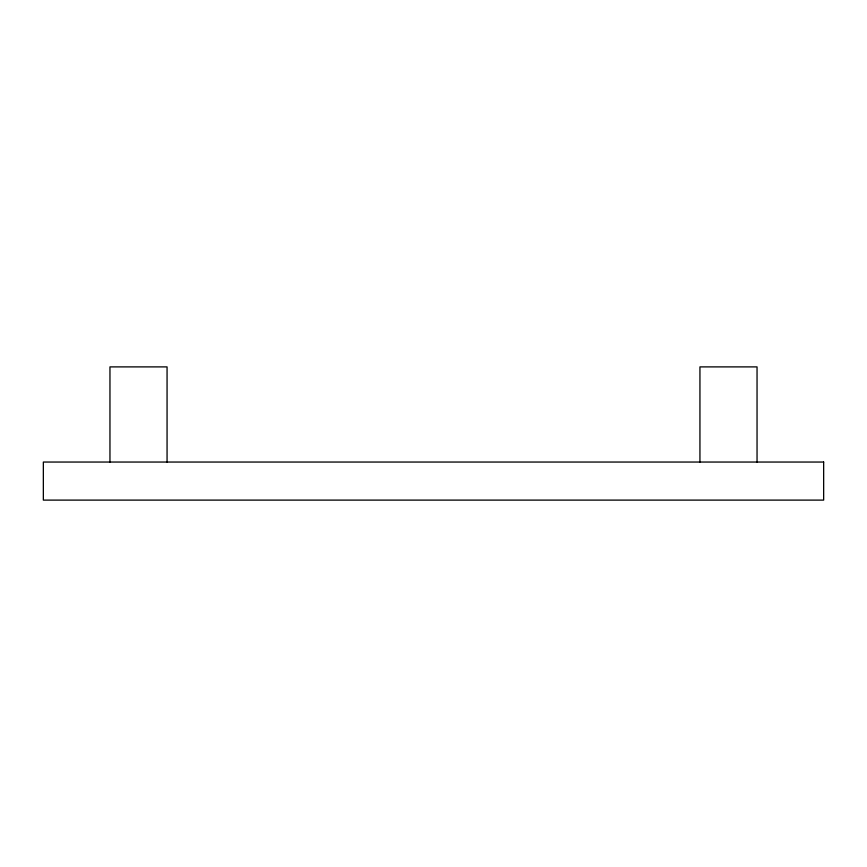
<?xml version="1.0" encoding="UTF-8"?>
<svg xmlns="http://www.w3.org/2000/svg" width="867" height="867" viewBox="0 0 867 867"><rect width="100%" height="100%" fill="white"/><g stroke="black" fill="none" stroke-linecap="round" stroke-linejoin="round"><path stroke-width="1.3" d="M757.043 462.046L757.043 366.893L699.94 366.893L699.94 462.046M167.06 462.046L167.06 366.893L109.957 366.893L109.957 462.046M823.65 462.046L43.35 462.046L43.35 500.107L823.65 500.107L823.65 462.046"/></g></svg>
